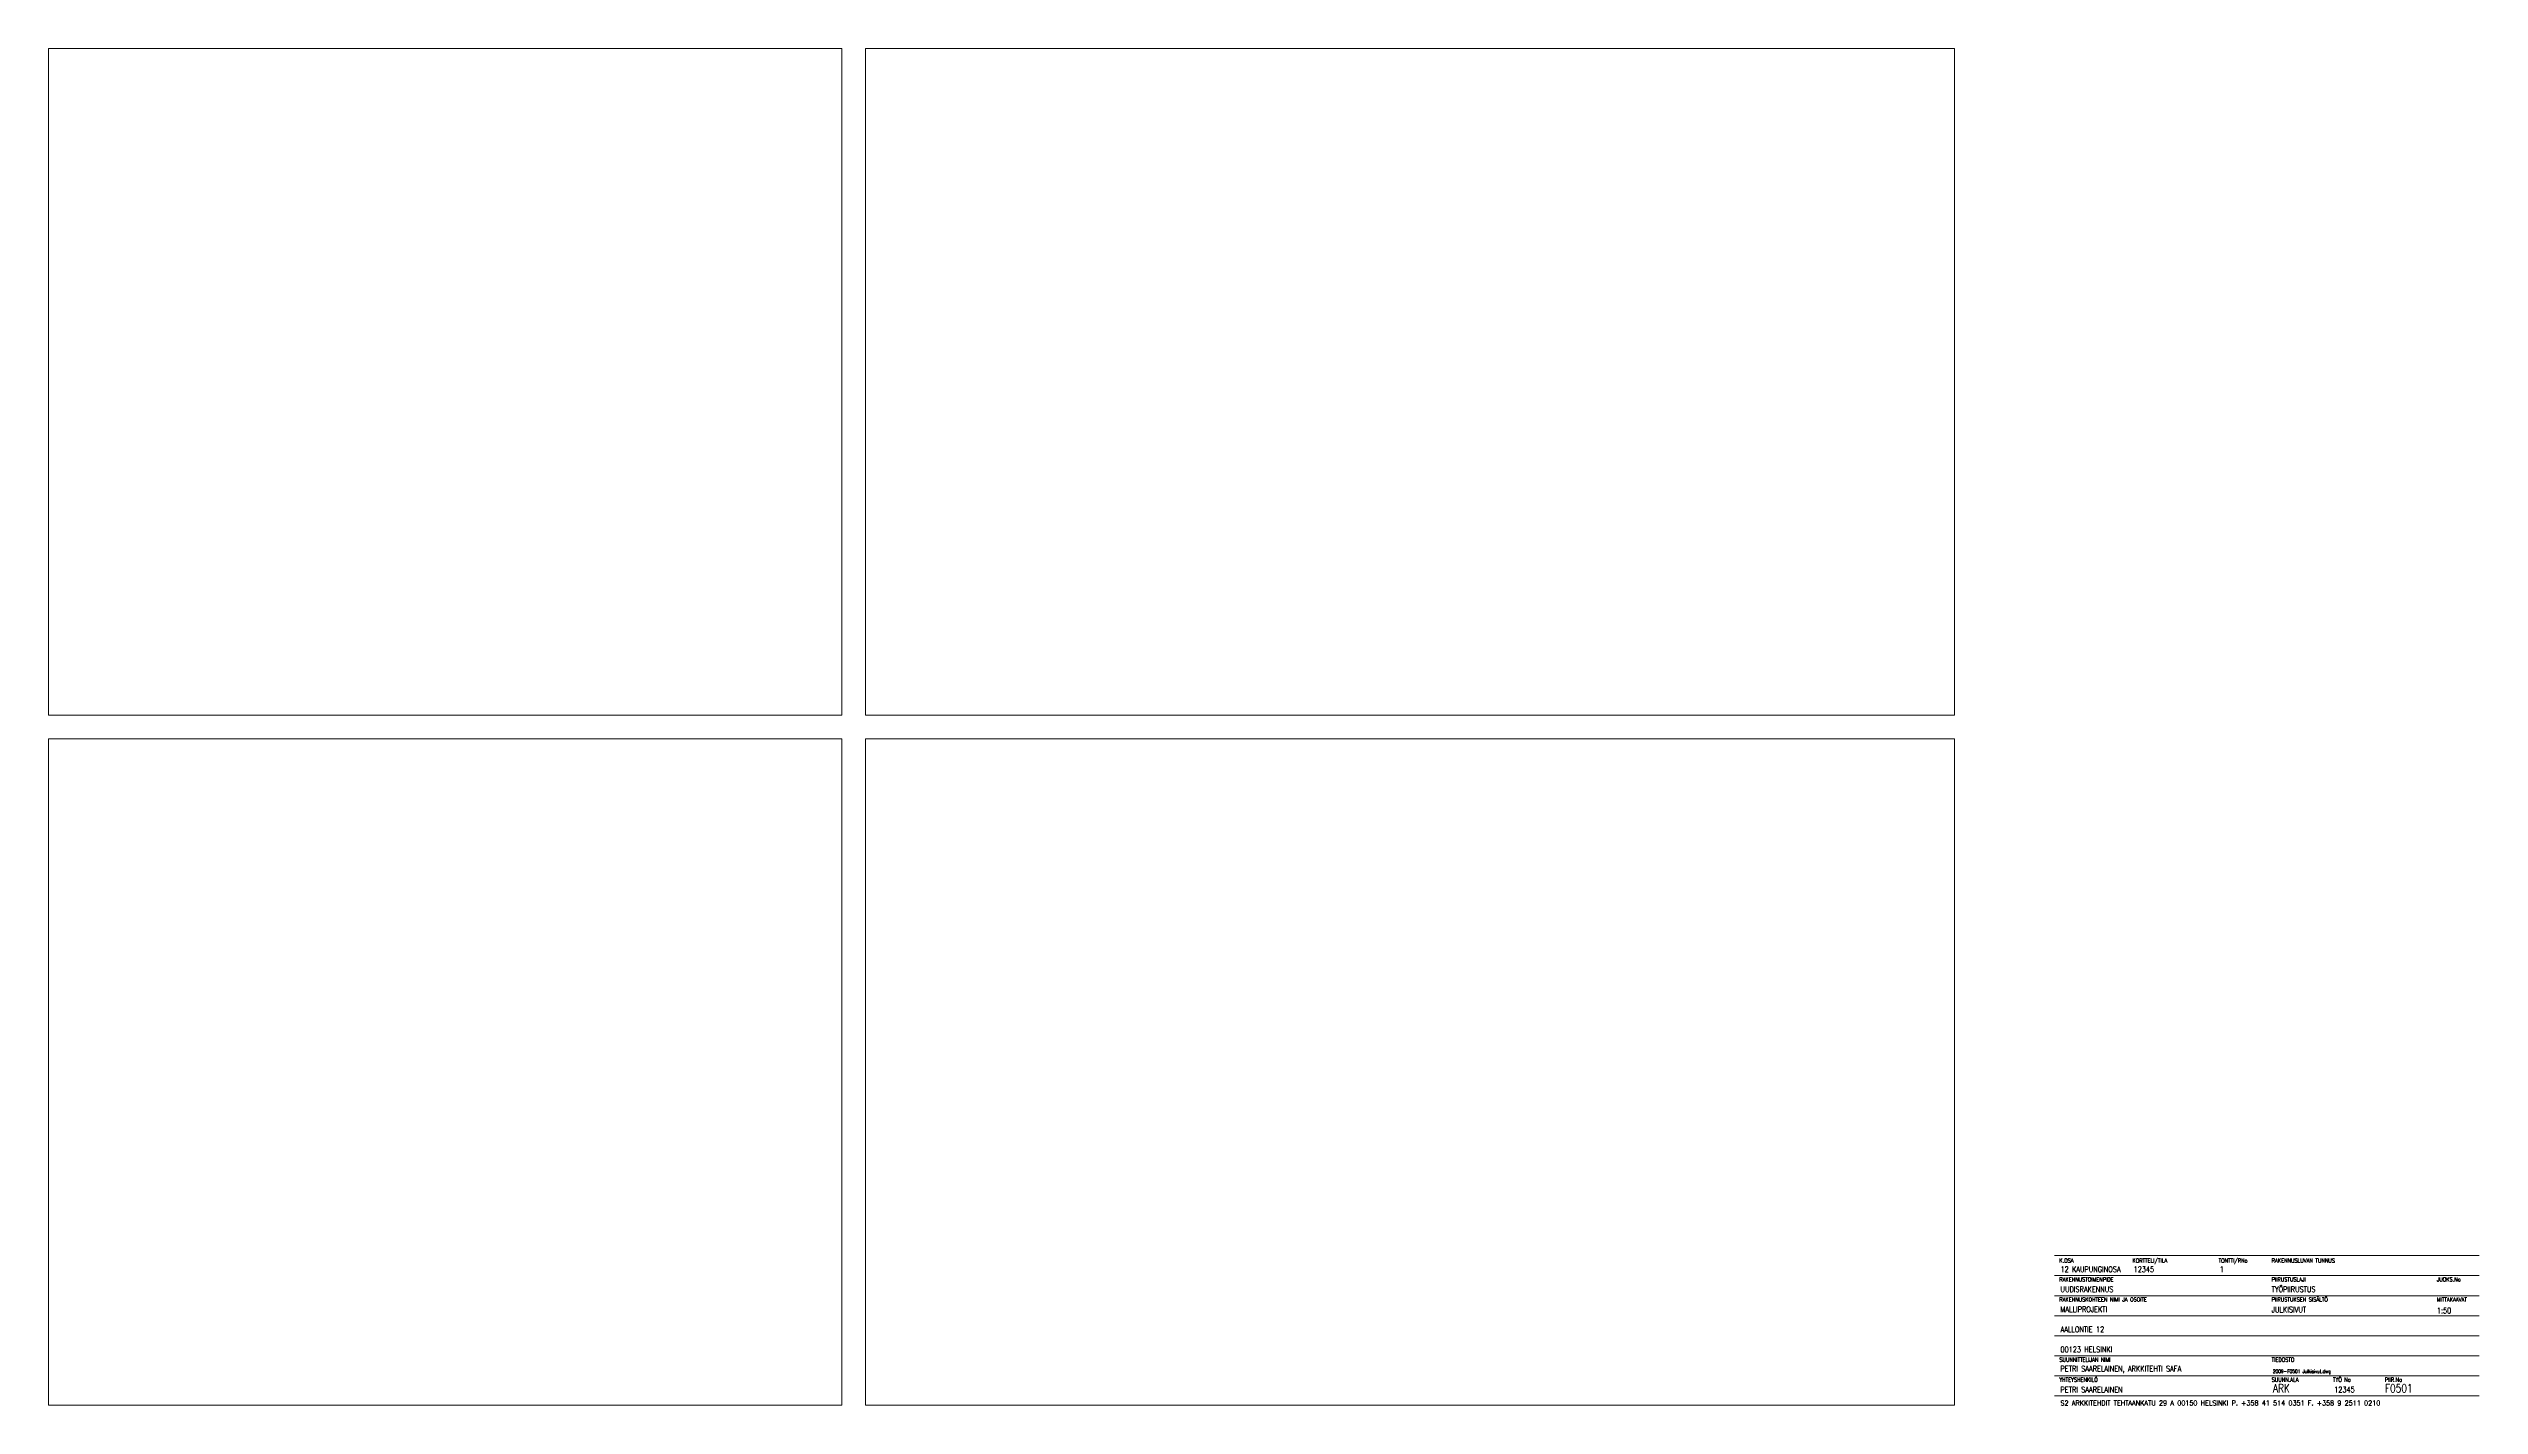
# Paper-space layout 'AMP-F0501 Julkisivut' of a CAD drawing. Header units: millimetres. Extents: x 10 to 1040, y 9 to 585.
import ezdxf
from ezdxf.enums import TextEntityAlignment as Align

# ---------------------------------------------------------------- set-up
doc = ezdxf.new("R2010")
doc.units = ezdxf.units.MM
doc.header["$LTSCALE"] = 0.5
doc.layers.add('AR-----P0_ASIAKIRJA', color=7, linetype='Continuous', lineweight=0)
doc.styles.add('S', font='romans.shx')

# ---------------------------------------------------------------- blocks, each defined once
blk = doc.blocks.new('Nimiö')
at = {"color": 0}
for p, q in [((-190, 73.5), (-10, 73.5)), ((-190, 65), (-10, 65)), ((-190, 56.5), (-10, 56.5)), ((-190, 48), (-10, 48)), ((-190, 39.5), (-10, 39.5)), ((-190, 31), (-10, 31)), ((-190, 22.5), (-10, 22.5)), ((-190, 14), (-10, 14))]:
    blk.add_line(p, q, dxfattribs=at)
at = {"color": 0, "style": 'S', "width": 0.8}
for s, p in [('K.OSA', (-188, 70.5)), ('KORTTELI/TILA', (-157, 70.5)), ('TONTTI/RNo', (-120.5, 70.5)), ('RAKENNUSLUVAN TUNNUS', (-98, 70.5)), ('RAKENNUSTOIMENPIDE', (-188, 62.5)), ('PIIRUSTUSLAJI', (-98, 62.5)), ('JUOKS.No', (-28, 62.5)), ('RAKENNUSKOHTEEN NIMI JA OSOITE', (-188, 54)), ('PIIRUSTUKSEN SISÄLTÖ', (-98, 54)), ('MITTAKAAVAT', (-28, 54)), ('YHTEYSHENKILÖ', (-188, 20)), ('SUUNNITTELIJAN NIMI', (-188, 28.5)), ('TIEDOSTO', (-98, 28.5)), ('SUUNN.ALA', (-98, 20)), ('TYÖ No', (-72, 20)), ('PIIR.No', (-50, 20))]:
    blk.add_text(s, height=1.75, dxfattribs=at).set_placement(p)
at = {"color": 0, "attachment_point": 7, "style": 'S'}
for s, insert, char_height, width in [('{\\W0.8;12 KAUPUNGINOSA}', (-187.5, 66.5), 2.4, 28.171), ('{\\W0.8;12345}', (-156.5, 66.5), 2.4, 31.294), ('{\\W0.8;1}', (-120, 66.5), 2.4, 18.892), ('{\\W0.8;UUDISRAKENNUS}', (-187.5, 58), 2.4, 18.892), ('{\\W0.8;MALLIPROJEKTI}', (-187.5, 49.5), 2.4, 86.785), ('\\pt57.5;{\\W0.8;AALLONTIE 12}', (-187.5, 41), 2.4, 86.746), ('{\\W0.8;00123 HELSINKI}', (-187.5, 32.5), 2.4, 86.746), ('{\\W0.8;PETRI SAARELAINEN, ARKKITEHTI SAFA}', (-187.5, 23.6), 2.4, 86.858), ('{\\W0.8;2009-F0501 Julkisivut.dwg}', (-97.5, 23.2), 1.5, 87.295), ('{\\W0.8;PETRI SAARELAINEN}', (-187.5, 15.5), 2.4, 86.812), ('{\\W0.8;12345}', (-71.5, 15.5), 2.4, 86.812)]:
    blk.add_mtext(s, dxfattribs=dict(at, insert=insert, char_height=char_height, width=width))
at = {"insert": (-187.5, 10), "char_height": 2, "width": 178.056, "attachment_point": 7, "style": 'S'}
blk.add_mtext('S2 ARKKITEHDIT TEHTAANKATU 29 A 00150 HELSINKI P. +358 41 514 0351 F. +358 9 2511 0210', dxfattribs=at)
at = {"color": 2, "insert": (-97.5, 15.5), "char_height": 3.5, "width": 25.245, "attachment_point": 7, "style": 'S'}
blk.add_mtext('{\\W0.8;ARK}', dxfattribs=at)
at = {"color": 0, "style": 'S', "width": 0.8}
for tag, p in [('PIIRLAJI', (-98, 58)), ('JUOKSNO', (-28, 58)), ('PIIRSIS2', (-98, 40.5)), ('MK1', (-28, 49)), ('MK2', (-28, 40.5)), ('PIIRSIS3', (-98, 32)), ('MK3', (-28, 32)), ('PAIVAYS', (-120, 15.6))]:
    blk.add_attdef(tag, p, '', height=2.4, dxfattribs=at)
at = {"style": 'S', "width": 0.8}
blk.add_attdef('PIIRSIS1', text='', height=2.4, dxfattribs=at).set_placement((-98, 48.7), align=Align.BOTTOM_LEFT)
at = {"color": 2, "style": 'S', "width": 0.8}
blk.add_attdef('PIIRNRO', (-50, 15.5), '', height=3.5, dxfattribs=at)

psp = doc.layouts.new('AMP-F0501 Julkisivut')

# ---------------------------------------------------------------- block references
at = {"layer": 'AR-----P0_ASIAKIRJA'}
psp.add_blockref('Nimiö', (1050.2, -0.6), dxfattribs=at).add_auto_attribs({'MK1': '1:50', 'PIIRNRO': 'F0501', 'PIIRSIS1': 'JULKISIVUT', 'PIIRLAJI': 'TYÖPIIRUSTUS'})

# ---------------------------------------------------------------- viewports
at = {"layer": 'AR-----P0_ASIAKIRJA', "view_target_point": (-9394.2, 4896.6)}
vp = psp.add_viewport(center=(178.1, 443.3), size=(336.3, 282.533), view_center_point=(48870.9, 19959.5), view_height=14126.635, dxfattribs=at)
vp.frozen_layers = ['0', 'AR-----P0_ASIAKIRJA']
for center, size, view_center_point, status in [((587, 443.3), (461.5, 282.533), (74580.7, 19959.5), 3), ((178.1, 150.7), (336.3, 282.533), (102000.9, 20084.5), 4), ((587, 150.7), (461.5, 282.533), (132110.7, 20084.5), 5)]:
    vp = psp.add_viewport(center=center, size=size, view_center_point=view_center_point, view_height=14126.635, status=status, dxfattribs=at)
    vp.frozen_layers = ['0', 'AR-----P0_ASIAKIRJA']

doc.saveas('drawing.dxf')
